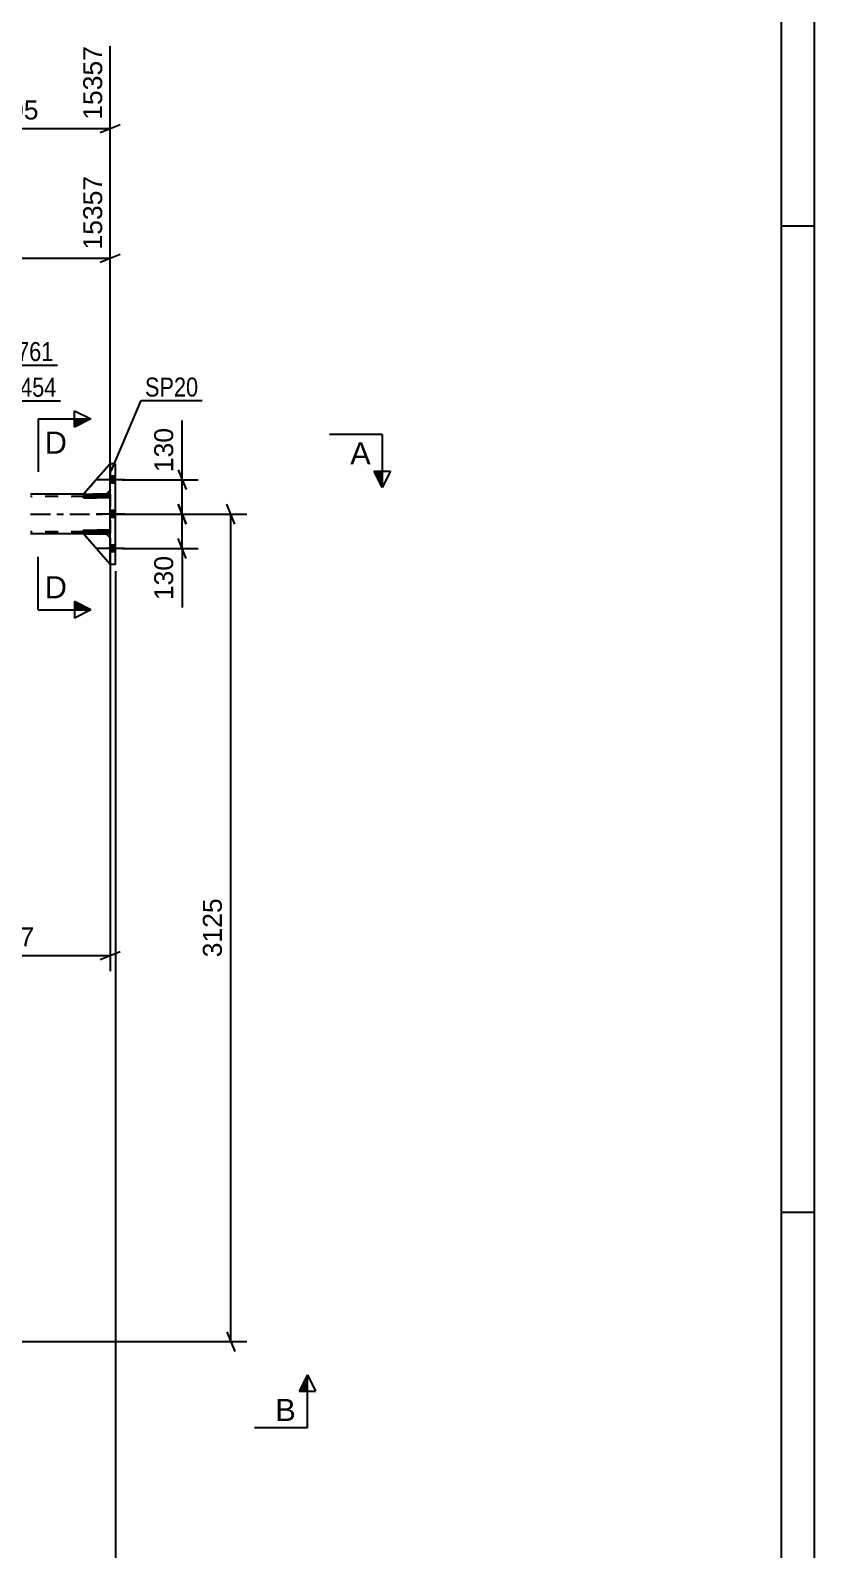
# Model space of a CAD drawing. Header units: millimetres. Extents: x -147 to 694, y -404 to 190.
# Drawn here: x 575.3 to 693.7, y -156.4 to 73.1 of the extents above; entities that cross this region are included whole.
import ezdxf

# ---------------------------------------------------------------- set-up
doc = ezdxf.new("R2010")
doc.units = ezdxf.units.MM
doc.linetypes.add('DXK_LINE_DOT2', pattern=[3.9198, 1.9599, -1.9599])
doc.linetypes.add('DXK_LINE_DOT3', pattern=[5.9187, 2.979, -0.9799, 0.9799, -0.9799])
doc.styles.add('Arial', font='ARIAL.TTF', dxfattribs={"height": 0.2})
doc.styles.add('Arial Narrow', font='ARIALN.TTF', dxfattribs={"height": 0.2})

# ---------------------------------------------------------------- blocks, each defined once
blk = doc.blocks.new('Unknown-318897192-1115')
at = {"color": 5, "linetype": 'Continuous'}
for p, q in [((693.74, -403.51), (693.74, 190.49)), ((688.74, -398.51), (688.74, 185.49)), ((693.74, 43.49), (688.74, 43.49)), ((693.74, -105.51), (688.74, -105.51))]:
    blk.add_line(p, q, dxfattribs=at)
blk = doc.blocks.new('Part-318897192-3754 - 3274')
at = {"color": 2, "linetype": 'Continuous'}
for p, q in [((587.32, -7.6), (587.32, 7.6)), ((588.12, 7.6), (587.32, 7.6)), ((588.12, -7.6), (588.12, 7.6)), ((588.12, -7.6), (587.32, -7.6))]:
    blk.add_line(p, q, dxfattribs=at)
blk = doc.blocks.new('Part-318897192-3373 - 3274')
at = {"color": 7, "linetype": 'DXK_LINE_DOT2'}
for p, q in [((587.32, 2.76), (583.32, 2.76)), ((583.32, 2.76), (583.32, 2.44)), ((583.32, 2.44), (587.32, 2.44)), ((586.72, 2.76), (586.72, 2.44)), ((587.32, 2.44), (587.32, 2.76))]:
    blk.add_line(p, q, dxfattribs=at)
blk = doc.blocks.new('Part-318897192-3372 - 3274')
at = {"color": 2, "linetype": 'Continuous'}
for p, q in [((583.32, -2.44), (587.32, -2.44)), ((583.32, -2.76), (583.32, -2.44)), ((587.32, -2.76), (583.32, -2.76)), ((587.32, -2.44), (587.32, -2.76))]:
    blk.add_line(p, q, dxfattribs=at)
at = {"color": 7, "linetype": 'DXK_LINE_DOT2'}
blk.add_line((586.72, -2.76), (586.72, -2.44), dxfattribs=at)
blk = doc.blocks.new('Part-318897192-3371 - 3274')
at = {"color": 2, "linetype": 'Continuous'}
for p, q in [((583.32, 2.76), (587.32, 2.76)), ((583.32, 2.44), (583.32, 2.76)), ((587.32, 2.44), (583.32, 2.44)), ((587.32, 2.76), (587.32, 2.44))]:
    blk.add_line(p, q, dxfattribs=at)
at = {"color": 7, "linetype": 'DXK_LINE_DOT2'}
blk.add_line((586.72, 2.44), (586.72, 2.76), dxfattribs=at)
blk = doc.blocks.new('Part-318897192-3374 - 3274')
at = {"color": 7, "linetype": 'DXK_LINE_DOT2'}
for p, q in [((587.32, -2.44), (583.32, -2.44)), ((583.32, -2.44), (583.32, -2.76)), ((583.32, -2.76), (587.32, -2.76)), ((586.72, -2.76), (586.72, -2.44)), ((587.32, -2.76), (587.32, -2.44))]:
    blk.add_line(p, q, dxfattribs=at)
blk = doc.blocks.new('Part-318897192-3320 - 3274')
at = {"color": 2, "linetype": 'Continuous'}
for p, q in [((587.32, 7.6), (583.32, 3)), ((583.32, 3), (586.72, 3)), ((586.72, 3), (587.32, 3.6))]:
    blk.add_line(p, q, dxfattribs=at)
at = {"color": 7, "linetype": 'DXK_LINE_DOT2'}
blk.add_line((587.32, 7.6), (587.32, 3.6), dxfattribs=at)
blk = doc.blocks.new('Part-318897192-3321 - 3274')
at = {"color": 7, "linetype": 'DXK_LINE_DOT2'}
for p, q in [((587.32, 7.6), (583.32, 3)), ((587.32, 3.6), (587.32, 7.6)), ((583.32, 3), (586.72, 3)), ((586.72, 3), (587.32, 3.6))]:
    blk.add_line(p, q, dxfattribs=at)
blk = doc.blocks.new('Part-318897192-3322 - 3274')
at = {"color": 2, "linetype": 'Continuous'}
for p, q in [((583.32, -3), (586.72, -3)), ((587.32, -7.6), (583.32, -3)), ((586.72, -3), (587.32, -3.6))]:
    blk.add_line(p, q, dxfattribs=at)
at = {"color": 7, "linetype": 'DXK_LINE_DOT2'}
blk.add_line((587.32, -7.6), (587.32, -3.6), dxfattribs=at)
blk = doc.blocks.new('Part-318897192-3323 - 3274')
at = {"color": 7, "linetype": 'DXK_LINE_DOT2'}
for p, q in [((583.32, -3), (586.72, -3)), ((587.32, -7.6), (583.32, -3)), ((586.72, -3), (587.32, -3.6)), ((587.32, -3.6), (587.32, -7.6))]:
    blk.add_line(p, q, dxfattribs=at)
blk = doc.blocks.new('Part-318897192-3484 - 3274')
at = {"color": 2, "linetype": 'Continuous'}
for p, q in [((583.32, 3), (575.32, 3)), ((587.32, 3), (586.72, 3)), ((583.32, -3), (575.32, -3)), ((587.32, -3), (586.72, -3))]:
    blk.add_line(p, q, dxfattribs=at)
at = {"color": 7, "linetype": 'DXK_LINE_DOT2'}
for p, q in [((586.72, 3), (575.32, 3)), ((587.32, 2.68), (575.32, 2.68)), ((586.72, 3), (583.32, 3)), ((587.32, 3), (587.32, -3)), ((587.32, -2.68), (575.32, -2.68)), ((586.72, -3), (583.32, -3))]:
    blk.add_line(p, q, dxfattribs=at)
at = {"color": 7, "linetype": 'DXK_LINE_DOT3'}
blk.add_line((575.32, 0), (597.32, 0), dxfattribs=at)
blk = doc.blocks.new('Bolt-318897192-3548 - 3274')
at = {"linetype": 'Continuous'}
for points in [[(588.12, 4.68), (588.12, 5.72), (587.32, 5.72), (587.32, 4.68)], [(588.12, 4.68), (588.12, 5.72), (587.32, 5.72), (587.32, 4.68)], [(588.12, 4.68), (588.12, 5.72), (587.32, 5.72), (587.32, 4.68)], [(588.12, -0.52), (588.12, 0.52), (587.32, 0.52), (587.32, -0.52)], [(588.12, -0.52), (588.12, 0.52), (587.32, 0.52), (587.32, -0.52)], [(588.12, -5.72), (588.12, -4.68), (587.32, -4.68), (587.32, -5.72)], [(588.12, -5.72), (588.12, -4.68), (587.32, -4.68), (587.32, -5.72)], [(588.12, -5.72), (588.12, -4.68), (587.32, -4.68), (587.32, -5.72)]]:
    blk.add_hatch(color=1, dxfattribs=at).paths.add_polyline_path(points)
at = {"color": 1, "linetype": 'Continuous'}
for p, q in [((589.52, 5.2), (585.32, 5.2)), ((589.52, 5.2), (585.32, 5.2)), ((589.52, 5.2), (585.32, 5.2)), ((588.12, 5.72), (587.32, 5.72)), ((588.12, 5.72), (587.32, 5.72)), ((588.12, 5.72), (587.32, 5.72)), ((588.12, 4.68), (587.32, 4.68)), ((588.12, 4.68), (587.32, 4.68)), ((588.12, 4.68), (587.32, 4.68)), ((589.52, 0), (585.32, 0)), ((589.52, 0), (585.32, 0)), ((588.12, 0.52), (587.32, 0.52)), ((588.12, 0.52), (587.32, 0.52)), ((588.12, -0.52), (587.32, -0.52)), ((588.12, -0.52), (587.32, -0.52)), ((589.52, -5.2), (585.32, -5.2)), ((589.52, -5.2), (585.32, -5.2)), ((589.52, -5.2), (585.32, -5.2)), ((588.12, -4.68), (587.32, -4.68)), ((588.12, -4.68), (587.32, -4.68)), ((588.12, -4.68), (587.32, -4.68)), ((588.12, -5.72), (587.32, -5.72)), ((588.12, -5.72), (587.32, -5.72)), ((588.12, -5.72), (587.32, -5.72))]:
    blk.add_line(p, q, dxfattribs=at)
blk = doc.blocks.new('StraightDimension-318897192-4993 - 3274')
at = {"color": 7, "linetype": 'Continuous'}
blk.add_line((588.12, -8.6), (588.12, -159.76), dxfattribs=at)
blk = doc.blocks.new('StraightDimension-318897192-4676 - 3274')
at = {"color": 7, "linetype": 'Continuous'}
for p, q in [((589.12, 0), (600.6, 0)), ((597.6, 1.5), (598.8, -1.5)), ((598.2, -5.2), (598.2, 0)), ((598.8, -6.7), (597.6, -3.7)), ((589.12, -5.2), (600.6, -5.2))]:
    blk.add_line(p, q, dxfattribs=at)
at = {"color": 0}
blk.add_wipeout([(597.45, -5.73), (593.25, -5.73), (593.25, -13.6), (597.45, -13.6)], dxfattribs=at)
at = {"color": 7, "linetype": 'Continuous'}
blk.add_line((598.2, -5.2), (598.2, -14.12), dxfattribs=at)
blk.add_line((598.2, -5.2), (598.2, -14.12), dxfattribs=at)
at = {"color": 3, "style": 'Arial'}
blk.add_text('130', height=2.865, rotation=90.0002, dxfattribs=at).set_placement((596.85, -13))
blk = doc.blocks.new('StraightDimension-318897192-10633 - 3274')
at = {"color": 7, "linetype": 'Continuous'}
for p, q in [((559.02, 16.33), (559.02, 70.68)), ((587.32, 4), (587.32, 70.68)), ((560.52, 58.86), (557.52, 57.66)), ((559.02, 58.26), (587.32, 58.26)), ((585.82, 57.66), (588.82, 58.86))]:
    blk.add_line(p, q, dxfattribs=at)
at = {"color": 0, "linetype": 'Continuous'}
blk.add_wipeout([(586.72, 71.28), (582.52, 71.28), (582.52, 58.96), (586.72, 58.96)], dxfattribs=at)
at = {"color": 0}
blk.add_wipeout([(577.1, 59.01), (577.1, 63.21), (569.23, 63.21), (569.23, 59.01)], dxfattribs=at)
at = {"color": 3, "linetype": 'Continuous', "style": 'Arial'}
blk.add_text('15357', height=2.865, rotation=90.0002, dxfattribs=at).set_placement((586.12, 59.56))
at = {"color": 3, "style": 'Arial'}
blk.add_text('805', height=2.865, dxfattribs=at).set_placement((569.83, 59.61))
blk = doc.blocks.new('StraightDimension-318897192-5046 - 3274')
at = {"color": 7, "linetype": 'Continuous'}
for p, q in [((589.12, 0), (607.95, 0)), ((606.15, -1.5), (604.95, 1.5)), ((605.55, -125), (605.55, 0)), ((604.95, -123.5), (606.15, -126.5)), ((559.53, -125), (607.95, -125))]:
    blk.add_line(p, q, dxfattribs=at)
at = {"color": 0}
blk.add_wipeout([(604.8, -57.45), (600.6, -57.45), (600.6, -67.55), (604.8, -67.55)], dxfattribs=at)
at = {"color": 3, "style": 'Arial'}
blk.add_text('3125', height=2.865, rotation=90.0002, dxfattribs=at).set_placement((604.2, -66.95))
blk = doc.blocks.new('StraightDimension-318897192-4230 - 3274')
at = {"color": 7, "linetype": 'Continuous'}
for p, q in [((587.32, -4), (587.32, -69.06)), ((557.73, -121), (557.73, -63.81)), ((559.23, -66.06), (556.23, -67.26)), ((585.82, -67.26), (588.82, -66.06)), ((557.73, -66.66), (587.32, -66.66))]:
    blk.add_line(p, q, dxfattribs=at)
at = {"color": 0}
blk.add_wipeout([(576.46, -65.91), (576.46, -61.71), (568.59, -61.71), (568.59, -65.91)], dxfattribs=at)
at = {"color": 3, "style": 'Arial'}
blk.add_text('837', height=2.865, dxfattribs=at).set_placement((569.19, -65.31))
blk = doc.blocks.new('StraightDimension-318897192-4684 - 3274')
at = {"color": 7, "linetype": 'Continuous'}
for p, q in [((589.12, 5.2), (600.6, 5.2)), ((597.6, 6.7), (598.8, 3.7)), ((598.2, 0), (598.2, 5.2)), ((589.12, 0), (600.6, 0)), ((598.8, -1.5), (597.6, 1.5))]:
    blk.add_line(p, q, dxfattribs=at)
at = {"color": 0}
blk.add_wipeout([(597.45, 13.6), (593.25, 13.6), (593.25, 5.72), (597.45, 5.72)], dxfattribs=at)
at = {"color": 7, "linetype": 'Continuous'}
blk.add_line((598.2, 5.2), (598.2, 14.12), dxfattribs=at)
blk.add_line((598.2, 5.2), (598.2, 14.12), dxfattribs=at)
at = {"color": 3, "style": 'Arial'}
blk.add_text('130', height=2.865, rotation=90.0002, dxfattribs=at).set_placement((596.85, 6.33))
blk = doc.blocks.new('StraightDimension-318897192-4732 - 3274')
at = {"color": 7, "linetype": 'Continuous'}
for p, q in [((547.58, -2), (547.58, 51.08)), ((587.32, 4), (587.32, 51.08)), ((549.08, 39.26), (546.08, 38.06)), ((585.82, 38.06), (588.82, 39.26)), ((547.58, 38.66), (587.32, 38.66))]:
    blk.add_line(p, q, dxfattribs=at)
at = {"color": 0, "linetype": 'Continuous'}
blk.add_wipeout([(586.72, 51.68), (582.52, 51.68), (582.52, 39.36), (586.72, 39.36)], dxfattribs=at)
at = {"color": 0}
blk.add_wipeout([(572.5, 39.41), (572.5, 43.61), (562.4, 43.61), (562.4, 39.41)], dxfattribs=at)
at = {"color": 3, "linetype": 'Continuous', "style": 'Arial'}
blk.add_text('15357', height=2.865, rotation=90.0002, dxfattribs=at).set_placement((586.12, 39.96))
at = {"color": 3, "style": 'Arial'}
blk.add_text('1091', height=2.865, dxfattribs=at).set_placement((563, 40.01))
blk = doc.blocks.new('Mark-318897192-3465 - 3274')
at = {"color": 0}
blk.add_wipeout([(579.22, 17.73), (579.22, 20.73), (569.17, 20.73), (569.17, 17.73)], dxfattribs=at)
blk.add_wipeout([(579.22, 17.73), (579.22, 20.73), (569.17, 20.73), (569.17, 17.73)], dxfattribs=at)
at = {"color": 30, "linetype": 'Continuous'}
for p, q in [((562.53, 10.83), (568.57, 17.13)), ((568.57, 17.13), (579.82, 17.13))]:
    blk.add_line(p, q, dxfattribs=at)
at = {"color": 3, "style": 'Arial Narrow'}
blk.add_text('M1454', height=2.863, dxfattribs=at).set_placement((569.17, 17.73))
blk = doc.blocks.new('Mark-318897192-3470 - 3274')
at = {"color": 0}
blk.add_wipeout([(578.76, 23.12), (578.76, 26.12), (569.26, 26.12), (569.26, 23.12)], dxfattribs=at)
blk.add_wipeout([(578.76, 23.12), (578.76, 26.12), (569.26, 26.12), (569.26, 23.12)], dxfattribs=at)
at = {"color": 30, "linetype": 'Continuous'}
for p, q in [((566.08, 17.86), (568.66, 22.52)), ((568.66, 22.52), (579.36, 22.52))]:
    blk.add_line(p, q, dxfattribs=at)
at = {"color": 3, "style": 'Arial Narrow'}
blk.add_text('PL761', height=2.863, dxfattribs=at).set_placement((569.26, 23.12))
blk = doc.blocks.new('Mark-318897192-3750 - 3274')
at = {"color": 0}
blk.add_wipeout([(600.63, 17.76), (600.63, 20.76), (592.59, 20.76), (592.59, 17.76)], dxfattribs=at)
blk.add_wipeout([(600.63, 17.76), (600.63, 20.76), (592.59, 20.76), (592.59, 17.76)], dxfattribs=at)
at = {"color": 30, "linetype": 'Continuous'}
for p, q in [((587.49, 6.49), (591.99, 17.16)), ((591.99, 17.16), (601.23, 17.16))]:
    blk.add_line(p, q, dxfattribs=at)
at = {"color": 3, "style": 'Arial Narrow'}
blk.add_text('SP20', height=2.863, dxfattribs=at).set_placement((592.59, 17.76))
blk = doc.blocks.new('SectionMark-318897192-5145 - 3274')
at = {"color": 6, "linetype": 'Continuous'}
for p, q in [((576.43, 14.37), (584.43, 14.37)), ((581.93, 15.62), (584.43, 14.37)), ((576.43, -14.47), (584.43, -14.47)), ((584.43, -14.47), (581.93, -15.72))]:
    blk.add_line(p, q, dxfattribs=at)
at = {"color": 0, "linetype": 'Continuous'}
for points in [[(580.8, 9.12), (580.8, 12.62), (577.43, 12.62), (577.43, 9.12)], [(580.8, -12.72), (580.8, -9.22), (577.43, -9.22), (577.43, -12.72)]]:
    blk.add_wipeout(points, dxfattribs=at)
at = {"linetype": 'Continuous'}
for points in [[(581.93, 13.12), (581.93, 14.37), (584.43, 14.37)], [(581.93, -14.47), (581.93, -13.22), (584.43, -14.47)]]:
    blk.add_hatch(color=6, dxfattribs=at).paths.add_polyline_path(points)
at = {"color": 6, "linetype": 'Continuous'}
for p, q in [((576.43, 14.37), (576.43, 6.37)), ((581.93, 13.12), (581.93, 15.62)), ((584.43, 14.37), (581.93, 13.12)), ((576.43, -14.47), (576.43, -6.47)), ((584.43, -14.47), (581.93, -13.22)), ((581.93, -13.22), (581.93, -15.72))]:
    blk.add_line(p, q, dxfattribs=at)
at = {"color": 3, "linetype": 'Continuous', "style": 'Arial'}
for p in [(577.43, 9.12), (577.43, -12.72)]:
    blk.add_text('D', height=3.34, dxfattribs=at).set_placement(p)
blk = doc.blocks.new('SectionMark-318897192-5147 - 3274')
at = {"color": 6, "linetype": 'Continuous'}
for p in [(628.44, 12), (629.69, 6.5)]:
    blk.add_line(p, (628.44, 4), dxfattribs=at)
at = {"color": 0, "linetype": 'Continuous'}
blk.add_wipeout([(626.69, 7.5), (626.69, 11), (623.58, 11), (623.58, 7.5)], dxfattribs=at)
at = {"linetype": 'Continuous'}
blk.add_hatch(color=6, dxfattribs=at).paths.add_polyline_path([(627.19, 6.5), (628.44, 6.5), (628.44, 4)])
at = {"color": 6, "linetype": 'Continuous'}
for p, q in [((628.44, 12), (620.44, 12)), ((627.19, 6.5), (629.69, 6.5)), ((628.44, 4), (627.19, 6.5))]:
    blk.add_line(p, q, dxfattribs=at)
at = {"color": 3, "linetype": 'Continuous', "style": 'Arial'}
blk.add_text('A', height=3.34, dxfattribs=at).set_placement((623.58, 7.5))
blk = doc.blocks.new('SectionMark-318897192-5149 - 3274')
at = {"color": 6, "linetype": 'Continuous'}
for p, q in [((617.12, -138), (617.12, -130)), ((617.12, -130), (618.37, -132.5))]:
    blk.add_line(p, q, dxfattribs=at)
at = {"color": 0, "linetype": 'Continuous'}
blk.add_wipeout([(615.37, -137), (615.37, -133.5), (612.26, -133.5), (612.26, -137)], dxfattribs=at)
at = {"linetype": 'Continuous'}
blk.add_hatch(color=6, dxfattribs=at).paths.add_polyline_path([(617.12, -132.5), (615.87, -132.5), (617.12, -130)])
at = {"color": 6, "linetype": 'Continuous'}
for p, q in [((617.12, -130), (615.87, -132.5)), ((615.87, -132.5), (618.37, -132.5)), ((617.12, -138), (609.12, -138))]:
    blk.add_line(p, q, dxfattribs=at)
at = {"color": 3, "linetype": 'Continuous', "style": 'Arial'}
blk.add_text('B', height=3.34, dxfattribs=at).set_placement((612.26, -137))

msp = doc.modelspace()

# ---------------------------------------------------------------- block references
for name in ['Unknown-318897192-1115', 'Part-318897192-3320 - 3274', 'Part-318897192-3321 - 3274', 'Part-318897192-3754 - 3274', 'Bolt-318897192-3548 - 3274', 'Part-318897192-3484 - 3274', 'Part-318897192-3373 - 3274', 'Part-318897192-3371 - 3274', 'Part-318897192-3372 - 3274', 'Part-318897192-3374 - 3274', 'Part-318897192-3322 - 3274', 'Part-318897192-3323 - 3274']:
    msp.add_blockref(name, (0, 0))

# ---------------------------------------------------------------- next in the draw order: block references
for name in ['StraightDimension-318897192-10633 - 3274', 'StraightDimension-318897192-4993 - 3274']:
    msp.add_blockref(name, (0, 0))

# ---------------------------------------------------------------- next in the draw order: block references
for name in ['StraightDimension-318897192-4676 - 3274', 'SectionMark-318897192-5149 - 3274']:
    msp.add_blockref(name, (0, 0))

# ---------------------------------------------------------------- next in the draw order: block references
msp.add_blockref('StraightDimension-318897192-5046 - 3274', (0, 0))

# ---------------------------------------------------------------- next in the draw order: block references
for name in ['StraightDimension-318897192-4684 - 3274', 'StraightDimension-318897192-4230 - 3274']:
    msp.add_blockref(name, (0, 0))

# ---------------------------------------------------------------- next in the draw order: block references
msp.add_blockref('StraightDimension-318897192-4732 - 3274', (0, 0))

# ---------------------------------------------------------------- next in the draw order: block references
for name in ['Mark-318897192-3465 - 3274', 'Mark-318897192-3750 - 3274']:
    msp.add_blockref(name, (0, 0))

# ---------------------------------------------------------------- next in the draw order: block references
for name in ['Mark-318897192-3470 - 3274', 'SectionMark-318897192-5145 - 3274']:
    msp.add_blockref(name, (0, 0))

# ---------------------------------------------------------------- next in the draw order: block references
msp.add_blockref('SectionMark-318897192-5147 - 3274', (0, 0))

doc.saveas('drawing.dxf')
